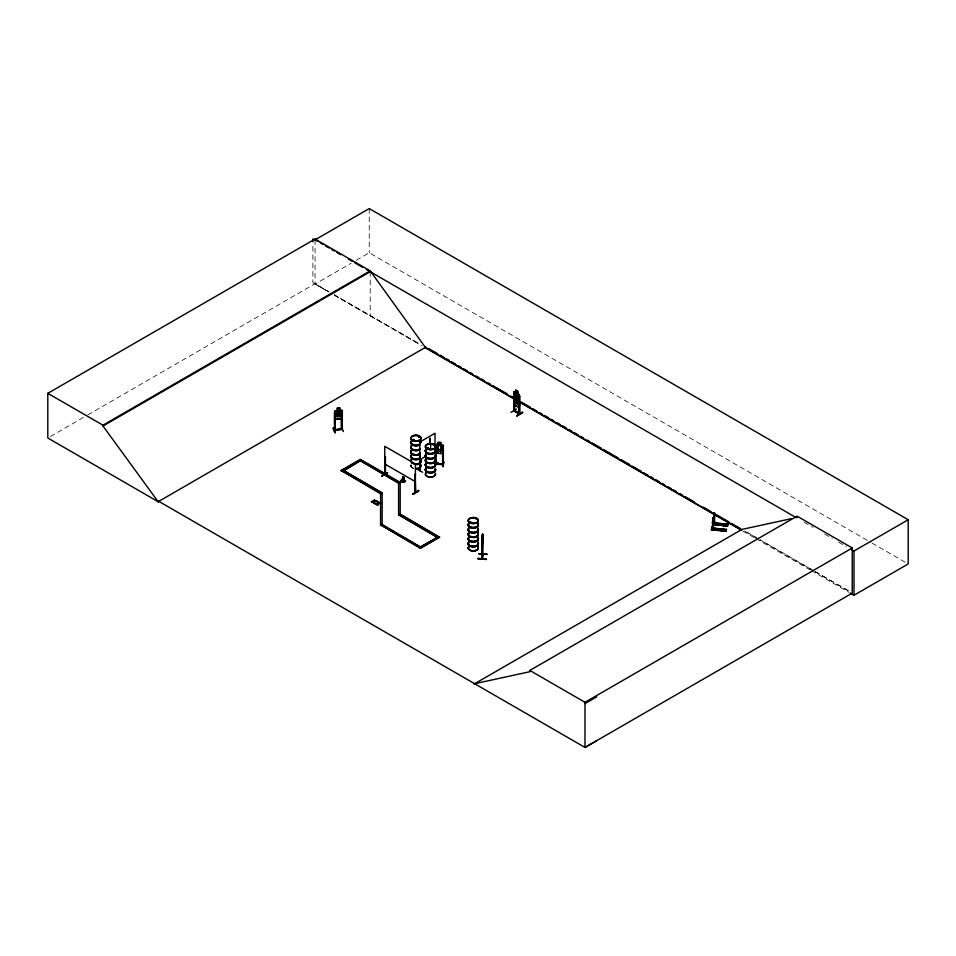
<?xml version="1.0" encoding="UTF-8"?>
<svg xmlns="http://www.w3.org/2000/svg" width="956" height="956" viewBox="0 0 956 956"><rect width="100%" height="100%" fill="white"/><g stroke="black" fill="none" stroke-linecap="round" stroke-linejoin="round"><path stroke-width="0.72" stroke-dasharray="4.78 3.58" d="M410.937 464.951L410.937 466.552L413.362 468.392M429.375 439.151L430.678 442.401M50.381 436.522L86.506 415.657M87.797 414.916L315.05 283.705L329.163 291.855M315.05 239.86L315.05 284.075L351.187 263.223M356.337 260.235L369.243 252.79L870.713 542.315M429.352 439.067L429.447 444.899M430.343 439.139L430.331 442.174L430.427 441.302M429.865 439.927L429.614 443.954M328.972 291.962L312.887 282.713L312.887 243.254M334.122 294.926L418.967 343.718L334.301 294.818M758.622 539.041L744.485 530.903L758.586 539.053M813.903 570.828L759.912 539.77L813.759 570.911M815.181 571.557L849.896 591.525M872.015 543.056L908.2 563.956M804.127 522.227L813.078 527.389M824.586 534.034L832.27 538.467M838.663 542.16L846.335 546.593M815.038 571.64L849.681 591.645M315.05 284.075L329.163 292.225M334.301 295.189L421.966 345.797M742.764 531.01L754.404 537.738M755.706 538.479L810.031 569.848M811.321 570.601L848.832 592.254M429.949 438.362L430.248 439.999L429.949 439.091M429.865 440.656L430.331 442.066M430.32 441.29L430.57 446.882M430.104 440.119L429.937 437.621L429.865 444.719M430.929 443.584L430.929 446.512M430.821 443.572L430.845 449.547M430.32 446.07L430.32 450.061M370.223 271.707L370.223 315.922M369.243 208.575L369.243 252.79M413.41 468.082A5.055 2.916 0 0 1 411.056 464.795M413.41 468.368A5.055 2.916 0 0 1 411.056 465.082"/><path stroke-width="1.43" d="M712.602 527.473L712.005 527.222M713.523 522.155L714.156 522.633L713.296 522.311L713.224 523.769L713.367 522.012L714.992 522.299L714.992 523.063M712.985 521.498L712.985 527.879L713.021 520.626M714.192 523.828L714.502 516.431M714.502 522.801L714.502 514.949M711.909 527.688L711.515 529.815L725.974 531.237M712.519 522.693L712.901 517.901L712.614 518.618M713.128 521.056L713.009 520.279M714.036 517.614L714.479 512.906M714.646 515.977L714.49 513.037M403.05 478.944C402.368 471.846 407.029 484.513 401.962 481.406L403.121 476.614M478.012 558.854C503.848 560.837 460.684 556.619 486.066 559.439M712.447 521.809L712.423 523.028M713.965 516.73L714.048 517.961M482.708 540.212L482.218 544.143L482.051 543.163M482.075 547.382C480.844 547.119 482.9 532.014 482.625 536.197L482.553 533.89L481.955 558.902L482.995 553.608M481.955 539.889L482.541 536.913L482.218 542.399M402.536 481.693L402.918 476.757M711.503 529.827L711.969 527.951L726.476 529.528M713.475 528.13L713.475 527.365L711.85 527.079L711.706 528.835L711.993 527.987L726.333 530.018L726.452 529.277L725.986 530.819M713.188 524.211L727.492 526.194L713.092 524.187L713.487 522.884L728.006 524.414L714.825 523.649M713.379 523.506L713.511 522.92L727.97 524.199L726.5 524.055L726.046 525.597M726.118 530.771L711.658 529.337M435.362 446.368L436.091 446.392L435.339 446.524M436.103 464.281L436.091 446.392M435.446 463.385L443.297 463.959L435.422 463.624L436.044 463.612M442.556 446.691L443.285 446.715L442.556 446.691L442.652 464.353M442.449 464.066L443.273 463.923M443.68 461.784L443.046 466.827L443.739 461.82M714.12 513.551L714.455 512.834M714.013 516.264L714.192 514.232M443.393 451.555L442.437 453.586L436.199 453.299L435.386 445.197L436.235 444.456L438.135 444.624L436.796 445.329L436.796 449.392L438.123 451.196L440.608 451.316L441.935 449.643L441.935 445.58L440.608 444.791L440.704 442.497L438.039 442.365L438.039 444.54M440.644 453.502L440.704 442.497M440.692 444.719L442.449 444.815C445.532 446.488 437.203 442.795 436.271 444.576L435.374 445.257M442.437 453.586L443.273 451.399M416.72 469.038L422.636 472.264M713.152 524.235L727.504 525.74M713.415 523.314L727.91 524.76M713.511 523.016L713.092 524.557M403.014 476.638L402.309 480.247L403.014 480.103M401.962 481.406L403.372 476.733L404.448 481.286M482.278 536.268L482.625 534.022M487.178 554.456L479.159 553.679M482.338 540.773L482.23 558.925L482.218 538.336M483.27 536.639L482.816 554.671M482.302 558.83L483.318 553.644L482.888 554.133M481.967 558.854L482.911 554.301M413.123 439.521L412.693 440.334M413.004 440.262L413.255 439.473L414.032 440.011M413.004 439.772L413.721 440.095L413.255 439.473M413.984 439.939L413.064 440.346M418.477 436.737L419.302 436.868M418.597 436.916L418.967 436.378M428.455 448.173L426.985 448.4L428.479 448.436M427.236 448.256L428.288 448.615L427.774 447.898M433.618 445.066L433.331 445.018M470.149 522.048L470.997 522.346M475.837 519.06L476.674 519.048M402.93 476.685L401.699 480.999M712.985 527.879L712.567 528.895L712.495 523.422M713.009 528.907L711.539 528.764L711.575 529.636M713.475 527.365L711.969 527.342M713.057 523.685L714.562 523.721L714.526 524.605L714.957 523.028M714.992 522.299L713.487 522.263M713.439 528.094L713.009 529.672L713.045 528.788M722.748 523.84L721.29 523.541L720.824 525.083M722.748 523.685L722.294 525.226M725.52 524.115L724.051 523.816L723.596 525.358M725.52 523.96L725.066 525.501M727.504 525.896L727.97 524.199M516.646 395.402L518.307 394.458L517.112 396.274L518.355 399.572L516.67 396.692M519.407 401.006L518.773 402.751L514.507 400.205M519.466 400.97L518.821 402.846L514.4 400.289L513.874 397.756L514.459 400.253M519.466 399.453L514.304 395.832L513.695 396.262L514.28 404.591C523.195 412.49 518.379 398.497 517.566 395.425L515.666 394.35L517.566 395.425M518.75 407.125L519.466 405.296M342.224 416.254L341.364 418.489L335.413 419.337M373.414 502.976L374.549 499.749C374.824 503.011 368.311 501.374 373.963 501.171M373.88 503.238L374.549 501.123L376.915 501.111L374.465 501.804M377.62 503.621L377.608 505.389L378.194 503.585L380.631 503.262L375.218 504.003L377.62 503.991L378.277 501.9L378.265 503.645M373.963 501.541L374.549 499.749M378.277 501.9L377.692 503.693L375.218 504.003M377.142 505.127L377.62 503.991M378.265 503.274L378.743 502.175M334.361 429.758L335.269 429.83M334.361 430.403C339.679 430.415 341.686 429.268 342.248 428.635M510.958 412.383L516.443 408.977M381.874 476.231L387.658 472.623L381.659 476.112M335.257 432.721C332.222 422.229 332.927 431.754 335.353 432.387M483.246 554.755L482.9 553.703M414.916 492.185L415.083 474.331L415.657 492.352L414.808 492.125L415.406 492.436L415.406 463.995L384.766 446.309L384.718 474.774L385.459 474.236M385.543 474.965L384.694 474.092M414.82 491.647C416.649 491.946 413.805 490.631 415.382 492.471M515.702 392.271L513.814 391.96L513.778 410.901L519.466 414.151L519.466 395.163M513.874 410.96L514.627 411.128L514.28 410.542M519.455 413.554C507.995 408.033 519.466 411.606 519.431 414.151M719.701 529.445L720.728 529.672M516.742 396.525C515.917 399.453 513.91 397.17 516.336 395.808L515.153 392.641L516.622 395.222M413.673 439.939L412.908 439.593M419.098 436.426L418.812 436.39M469.85 522.215L470.854 522.096M334.445 429.746C349.346 428.647 338.424 428.192 335.054 430.272L334.516 430.355M335.197 430.463L335.15 412.598L334.445 412.705L334.421 430.559L335.054 430.272M342.224 429.447L341.435 429.352L342.272 429.471L342.224 410.459L335.437 410.757M337.229 408.272L339.727 407.842L339.75 410.064L342.332 410.471L342.332 416.314L341.447 418.597L335.353 419.421L334.552 411.534L337.229 410.447L337.145 408.212L339.75 407.889L339.667 410.148L340.957 410.698L340.957 414.749L339.667 416.685L337.253 417.019L335.95 415.466L335.95 411.403L337.253 410.494M334.576 411.582L335.401 410.686M722.246 524.605L721.684 524.605M427.643 448.448L428.157 448.101M513.874 391.924L514.507 391.578L519.538 395.175M513.754 396.226L514.388 395.88M419.935 452.702L419.887 470.687L420.138 452.809M419.971 470.364L419.684 442.102L435.004 433.259L435.004 446.524M419.947 470.651L419.911 469.731M438.015 463.015L435.709 461.7M514.28 404.591L518.821 407.089M384.969 456.944L385.459 474.881M384.802 474.797L385.483 474.929M415.597 474.63L414.88 474.451M413.028 494.252C430.188 482.768 400.827 501.482 418.74 490.906M158.839 501.386L158.218 501.757L47.8 438.003L47.8 393.334L315.05 239.036L370.223 270.883L425.396 347.41L514.352 398.772M315.05 239.036L315.05 239.86L369.243 208.575L908.2 519.741L908.2 563.956L854.007 595.241L850.135 592.995M47.8 393.334L102.973 425.181L370.223 270.883M596.687 740.757L584.988 747.425L158.768 501.35L158.134 501.709L102.973 426.006L370.223 271.707M158.134 501.709L426.018 347.052M382.149 493.702L380.572 493.702L341.161 470.4L360.304 459.346L399.716 482.099L398.592 483.294L360.304 460.637L398.592 482.744L400.182 482.744L400.182 514.567L399.058 515.2L400.182 514.005L439.581 537.32L420.437 548.374L381.026 525.059L382.149 524.414L420.437 547.083L400.014 535.288M341.161 470.95L360.304 459.896L390.777 477.498M343.551 470.866L361.416 459.991L342.272 471.595M514.041 393.107L514.567 393.406M518.809 394.063L517.65 393.322L517.65 391.147L515.702 390.096L514.818 396.62L515.762 398.903L517.519 399.919L518.463 398.724L517.65 391.147L515.762 390.203L515.822 392.342M519.383 414.139L518.953 396.166L519.67 396.358L519.729 414.067L514.041 410.793L514.041 401.95M519.67 396.358L518.953 396.166M419.684 459.788L426.065 456.108M380.572 493.702L381.683 492.507L380.572 493.153L341.161 470.4M399.716 482.099L398.592 482.744L398.592 514.567L400.182 514.567M519.132 413.697L519.156 406.372M516.754 415.788L522.538 412.132L516.837 415.788M522.824 412.645L517.077 415.956M381.026 525.621L382.149 524.975L385.973 527.186M430.809 541.096L419.325 547.728L438.469 536.675M433.367 539.614L437.191 537.403M381.026 525.059L420.437 547.812L439.581 536.758M474.033 684.09L741.916 529.421L791.269 518.69M474.654 683.719L529.827 671.721L529.827 670.443L797.077 516.144L852.25 547.991L852.25 593.126L584.988 747.425L584.988 702.29L852.25 547.991M797.077 517.423L796.456 517.793L366.375 269.484M851.449 549.545L854.007 551.026L908.2 519.741M584.988 703.58L596.687 696.912M333.309 428.169L335.365 432.757M341.519 429.352L341.447 411.701L342.164 411.594M427.523 448.161L427.774 447.946M471.129 522.562L470.471 522.574M720.621 529.612L719.892 529.72M470.734 522.382L470.197 522.251M442.652 463.708L442.449 464.532M515.726 396.632L514.77 396.824L514.77 400.887L515.726 403.169L517.507 404.173L518.451 402.966L518.451 398.903L517.507 397.636M519.096 413.064L519.431 413.506M343.359 431.562L341.734 426.974M371.49 501.494L376.915 501.482M371.49 501.852L373.892 501.84M374.465 501.434L376.915 501.111M375.218 503.645L377.692 503.322M413.41 440.573A5.055 2.916 0 0 1 413.41 435.506A5.055 2.916 0 0 1 420.987 438.039A5.055 2.916 0 0 1 413.41 440.573L412.729 440.238M470.818 522.777L470.101 522.562M415.083 492.017L415.083 474.331M403.05 482.457L400.6 480.988L403.05 479.518C397.206 480.414 404.448 484.477 405.691 480.88M398.592 514.005L400.182 514.005M380.572 524.414L382.149 524.414M435.362 464.054L443.357 464.568L443.357 445.568M435.339 464.21L443.273 464.568L443.273 445.592M440.608 442.568L438.123 442.497L438.123 453.383M438.123 445.4L440.644 445.604M438.123 449.463L440.608 449.583M482.78 535.025L482.983 541.156M479.123 553.835L487.225 554.313L479.111 553.966M478.048 558.639L486.126 559.224M712.865 518.092L713.128 520.291M712.865 518.272L712.985 519.873M727.588 525.872L713.057 524.462L713.092 523.565M711.646 527.533L711.969 528.381M713.355 528.429L726.393 529.827M713.307 528.728L726.333 529.994M711.539 529.528L726.07 530.939M711.539 529.624L726.034 531.046M342.164 428.647L342.164 429.28M334.457 429.937L334.612 430.582M403.755 480.175L404.579 480.856M514.328 395.915L515.666 396.668M418.74 490.93L412.765 494.049M384.766 474.75L385.292 475.048L385.292 457.362M435.231 461.796L438.171 463.29M315.05 239.86L317.619 241.342M320.188 242.824L322.758 244.306M325.315 245.788L329.163 248.01M331.732 249.492L334.301 250.974M336.87 252.456L340.718 254.678M348.414 259.124L352.262 261.346M354.831 262.828L362.527 267.262M428.599 348.534L437.621 353.744M440.202 355.238L444.074 357.472M446.643 358.954L449.224 360.448M451.806 361.93L455.677 364.164M458.259 365.658L460.828 367.152M463.409 368.634L467.281 370.868M469.862 372.362L472.431 373.844M476.303 376.078L478.884 377.572M481.466 379.054L484.035 380.548M487.907 382.782L490.488 384.264M493.069 385.758L507.254 393.944M511.113 396.178L513.695 397.672M521.426 402.129L530.461 407.34M533.03 408.833L536.902 411.068M539.483 412.55L542.064 414.044M544.645 415.537L548.505 417.76M551.086 419.254L553.667 420.748M557.527 422.97L560.108 424.464M562.69 425.958L566.561 428.192M569.143 429.674L571.712 431.168M574.293 432.65L578.165 434.884M580.746 436.378L583.315 437.86M587.187 440.095L589.768 441.588M592.35 443.07L601.372 448.28M603.953 449.774L618.138 457.96M620.707 459.454L629.741 464.664M632.31 466.146L641.345 471.368M643.914 472.85L647.786 475.084M650.367 476.578L652.948 478.06M655.529 479.554L659.389 481.788M661.97 483.27L664.551 484.764M668.411 486.998L670.993 488.48M673.574 489.974L676.155 491.456M680.027 493.69L682.596 495.184M685.177 496.666L694.199 501.888M703.234 507.098L710.965 511.556M713.546 513.049L729.022 521.976M731.591 523.47L740.625 528.68M519.514 401.747L741.282 529.791M424.548 347.291L512.512 398.078M518.977 401.807L741.474 530.269M384.766 463.995L415.406 481.681M393.334 478.968L399.716 482.649M381.683 492.507L343.395 470.4L381.683 493.057M401.448 515.296L439.581 537.32M399.058 514.651L437.346 537.32L399.058 515.2M377.142 504.756L377.608 505.389M388.53 528.656L397.469 533.818M529.827 670.443L584.988 702.29M334.552 417.366L335.437 419.385M435.386 451.029L436.271 453.216M404.328 480.45L403.336 476.674L403.587 478.992M403.277 476.853L403.97 481.621M403.157 476.877L403.265 481.764M854.007 551.026L854.007 595.241M724.983 529.277L724.529 530.676M724.003 529.182L723.549 530.568M722.533 529.038L722.079 530.425M721.23 528.907L720.776 530.293M719.772 528.764L719.306 530.15M714.562 523.721L714.562 524.33M514.567 402.249L514.424 411.235L514.364 393.525M482.9 535.312L482.9 541.455M482.481 534.631L482.481 535.36M436.175 463.445L436.151 464.246M385.483 457.243L385.352 475.084M341.447 411.701L341.435 429.555M312.887 238.869L312.887 241.796M102.973 425.181L102.973 426.006M435.41 455.164A5.138 2.964 0 0 1 429.782 458.88A5.138 2.964 0 0 1 426.006 454.447M435.35 455.462A5.067 2.928 0 0 1 429.794 459.119A5.067 2.928 0 0 1 426.065 454.757M435.327 459.286A5.043 2.916 0 0 1 429.794 462.919A5.043 2.916 0 0 1 426.089 458.581M435.362 459.549A5.079 2.928 0 0 1 429.794 463.218A5.079 2.928 0 0 1 426.053 458.844M435.41 450.288A5.138 2.964 0 0 1 429.782 453.992A5.138 2.964 0 0 1 426.006 449.571M435.35 454.638A5.067 2.928 0 0 1 429.794 458.306A5.067 2.928 0 0 1 426.065 453.933M435.35 450.587A5.067 2.928 0 0 1 429.794 454.243A5.067 2.928 0 0 1 426.065 449.87M435.41 454.913A5.138 2.964 0 0 1 429.782 458.629A5.138 2.964 0 0 1 426.006 454.196M435.41 450.037A5.138 2.964 0 0 1 429.782 453.742A5.138 2.964 0 0 1 426.006 449.32M435.35 449.762A5.067 2.928 0 0 1 429.794 453.419A5.067 2.928 0 0 1 426.065 449.057M435.41 469.073A5.138 2.964 0 0 1 429.782 472.79A5.138 2.964 0 0 1 426.006 468.356M435.35 469.372A5.067 2.928 0 0 1 429.794 473.029A5.067 2.928 0 0 1 426.065 468.667M435.362 473.292A5.079 2.928 0 0 1 429.794 476.948A5.079 2.928 0 0 1 426.053 472.575M435.494 460.768A5.043 2.916 0 0 1 429.148 463.576A5.043 2.916 0 0 1 426.089 459.31M435.362 473.459A5.079 2.928 0 0 1 429.794 477.128A5.079 2.928 0 0 1 426.053 472.754M435.362 459.752A5.079 2.928 0 0 1 429.794 463.421A5.079 2.928 0 0 1 426.053 459.047M435.41 464.198A5.138 2.964 0 0 1 429.782 467.902A5.138 2.964 0 0 1 426.006 463.481M435.35 468.548A5.067 2.928 0 0 1 429.794 472.204A5.067 2.928 0 0 1 426.065 467.843M435.35 464.497A5.067 2.928 0 0 1 429.794 468.153A5.067 2.928 0 0 1 426.065 463.78M435.41 468.822A5.138 2.964 0 0 1 429.782 472.539A5.138 2.964 0 0 1 426.006 468.105M435.41 463.947A5.138 2.964 0 0 1 429.782 467.651A5.138 2.964 0 0 1 426.006 463.23M435.35 463.672A5.067 2.928 0 0 1 429.794 467.329A5.067 2.928 0 0 1 426.065 462.967M477.749 528.393A5.138 2.964 0 0 1 473.304 532.839A5.138 2.964 0 0 1 468.846 528.393M477.689 528.692A5.067 2.928 0 0 1 473.304 533.078A5.067 2.928 0 0 1 468.906 528.692M477.653 532.516A5.031 2.904 0 0 1 473.304 536.878A5.031 2.904 0 0 1 468.942 532.516M477.677 532.791A5.055 2.916 0 0 1 473.304 537.176A5.055 2.916 0 0 1 468.918 532.791M477.749 523.506A5.138 2.964 0 0 1 473.304 527.963A5.138 2.964 0 0 1 468.846 523.506M477.677 527.879A5.055 2.916 0 0 1 473.304 532.265A5.055 2.916 0 0 1 468.918 527.879M477.677 523.816A5.055 2.916 0 0 1 473.304 528.202A5.055 2.916 0 0 1 468.918 523.816M477.749 528.142A5.138 2.964 0 0 1 473.304 532.588A5.138 2.964 0 0 1 468.846 528.142M477.749 523.255A5.138 2.964 0 0 1 473.304 527.712A5.138 2.964 0 0 1 468.846 523.255M477.677 523.004A5.055 2.916 0 0 1 473.304 527.377A5.055 2.916 0 0 1 468.918 523.004M477.749 542.303A5.138 2.964 0 0 1 473.304 546.748A5.138 2.964 0 0 1 468.846 542.303M477.689 542.602A5.067 2.928 0 0 1 473.304 546.987A5.067 2.928 0 0 1 468.906 542.602M477.653 546.426A5.031 2.904 0 0 1 473.304 550.787A5.031 2.904 0 0 1 468.942 546.426M477.653 533.245A5.031 2.904 0 0 1 473.304 537.595A5.031 2.904 0 0 1 468.942 533.245M477.689 546.521A5.079 2.928 0 0 1 473.304 550.919A5.079 2.928 0 0 1 468.906 546.521M477.677 546.701A5.055 2.916 0 0 1 473.304 551.086A5.055 2.916 0 0 1 468.918 546.701M477.689 532.982A5.079 2.928 0 0 1 473.304 537.38A5.079 2.928 0 0 1 468.906 532.982M477.749 537.415A5.138 2.964 0 0 1 473.304 541.873A5.138 2.964 0 0 1 468.846 537.415M477.677 541.789A5.055 2.916 0 0 1 473.304 546.175A5.055 2.916 0 0 1 468.918 541.789M477.677 537.726A5.055 2.916 0 0 1 473.304 542.112A5.055 2.916 0 0 1 468.918 537.726M477.749 542.052A5.138 2.964 0 0 1 473.304 546.497A5.138 2.964 0 0 1 468.846 542.052M477.749 537.164A5.138 2.964 0 0 1 473.304 541.622A5.138 2.964 0 0 1 468.846 537.164M477.677 536.913A5.055 2.916 0 0 1 473.304 541.287A5.055 2.916 0 0 1 468.918 536.913M420.389 449.033A5.138 2.964 0 0 1 413.362 450.121A5.138 2.964 0 0 1 411.486 446.07M419.517 449.906A5.067 2.928 0 0 1 412.849 450.156A5.067 2.928 0 0 1 411.546 446.368M420.329 453.216A5.079 2.928 0 0 1 413.398 454.291A5.079 2.928 0 0 1 411.534 450.288M420.329 453.395A5.079 2.928 0 0 1 413.398 454.459A5.079 2.928 0 0 1 411.534 450.455M420.389 444.158A5.138 2.964 0 0 1 413.362 445.245A5.138 2.964 0 0 1 411.486 441.194M420.389 441.194A5.138 2.964 0 0 1 420.891 441.899M420.317 448.472A5.055 2.916 0 0 1 413.41 449.547A5.055 2.916 0 0 1 411.558 445.556M420.317 444.421A5.055 2.916 0 0 1 413.41 445.484A5.055 2.916 0 0 1 411.558 441.493M420.317 441.493A5.055 2.916 0 0 1 420.819 442.198M420.389 448.782A5.138 2.964 0 0 1 413.362 449.87A5.138 2.964 0 0 1 411.486 445.819M420.389 443.907A5.138 2.964 0 0 1 413.362 444.994A5.138 2.964 0 0 1 411.486 440.943M420.389 440.943A5.138 2.964 0 0 1 421.07 442.425M420.317 443.596A5.067 2.928 0 0 1 413.398 444.671A5.067 2.928 0 0 1 411.546 440.68M420.317 440.68A5.067 2.928 0 0 1 420.999 442.138M420.389 459.979A5.138 2.964 0 0 1 415.932 464.425M410.793 461.461A5.138 2.964 0 0 1 411.486 459.979M420.317 460.29A5.055 2.916 0 0 1 415.932 464.664M411.056 460.995A5.055 2.916 0 0 1 411.558 460.29M420.293 453.825A5.031 2.904 0 0 1 413.422 454.889A5.031 2.904 0 0 1 411.57 450.921M420.329 453.586A5.079 2.928 0 0 1 413.398 454.662A5.079 2.928 0 0 1 411.534 450.658M419.565 458.677A5.138 2.964 0 0 1 412.813 458.94A5.138 2.964 0 0 1 411.486 455.104M420.317 459.466A5.055 2.916 0 0 1 419.505 462.991A5.055 2.916 0 0 1 413.41 463.457M412.359 462.991A5.055 2.916 0 0 1 411.056 461.688M410.877 460.923A5.055 2.916 0 0 1 411.558 459.466M420.317 458.33A5.055 2.916 0 0 1 413.41 459.394A5.055 2.916 0 0 1 411.558 455.403M420.389 459.728A5.138 2.964 0 0 1 419.565 463.313A5.138 2.964 0 0 1 413.362 463.78M412.299 463.313A5.138 2.964 0 0 1 411.486 462.692M410.793 461.21A5.138 2.964 0 0 1 411.486 459.728M420.389 457.816A5.138 2.964 0 0 1 413.362 458.904A5.138 2.964 0 0 1 411.486 454.853M420.317 457.506A5.067 2.928 0 0 1 413.398 458.581A5.067 2.928 0 0 1 411.546 454.59M420.305 464.09A5.043 2.916 0 0 1 415.932 468.464M420.329 464.365A5.079 2.928 0 0 1 415.932 468.763M482.206 538.909L482.206 544.036L482.493 540.606C482.971 546.27 482.804 529.397 482.505 539.602L482.206 538.909M518.2 403.85L516.539 400.875C515.917 403.862 513.468 401.52 516.132 400.17L514.937 397.015L516.503 399.883C517.196 397.003 519.466 399.453 516.921 400.624L518.2 403.85M340.695 415.645L339.858 415.836L338.436 413.936L336.189 416.374L337.886 413.542L336.261 411.283L338.4 412.98L340.599 410.662L338.95 413.398L340.695 415.645M339.237 408.403L337.683 408.618L337.683 409.347L339.237 409.12L339.237 408.403M339.667 410.877L337.253 411.223L337.253 415.286L339.667 414.94L339.667 410.877M382.149 493.153L380.572 493.153L380.572 524.975L382.149 524.975L382.149 493.153M440.166 442.951L438.565 442.879L438.565 443.608L440.166 443.68L440.166 442.951M517.184 395.653L516.037 395.007L517.184 396.37L517.184 395.653M517.507 398.365L515.726 397.361L515.726 401.424L517.507 402.428L517.507 398.365M517.208 391.398L516.073 390.741L517.208 392.115L517.208 391.398M517.519 394.111L515.762 393.095L515.762 397.158L517.519 398.174L517.519 394.111M427.918 448.985A5.067 2.928 0 0 0 435.518 446.452A5.067 2.928 0 0 0 427.918 443.919A5.067 2.928 0 0 0 427.918 448.985M427.93 449.38A5.043 2.916 0 0 0 435.494 446.858A5.043 2.916 0 0 0 427.93 444.325A5.043 2.916 0 0 0 427.93 449.38M427.918 449.141A5.079 2.928 0 0 0 435.53 446.607A5.079 2.928 0 0 0 427.918 444.062A5.079 2.928 0 0 0 427.918 449.141M470.77 522.884A5.055 2.916 0 0 0 478.359 520.363A5.055 2.916 0 0 0 470.77 517.829A5.055 2.916 0 0 0 470.77 522.884M469.743 522.836A5.031 2.904 0 0 0 478.167 521.534A5.031 2.904 0 0 0 471.989 517.973A5.031 2.904 0 0 0 469.743 522.836M470.758 523.063A5.079 2.928 0 0 0 478.37 520.53A5.079 2.928 0 0 0 470.758 517.985A5.079 2.928 0 0 0 470.758 523.063M413.41 440.991A5.043 2.916 0 0 0 420.975 438.469A5.043 2.916 0 0 0 413.41 435.948A5.043 2.916 0 0 0 413.41 440.991M413.398 440.752A5.079 2.928 0 0 0 421.01 438.207A5.079 2.928 0 0 0 413.398 435.673A5.079 2.928 0 0 0 413.398 440.752"/></g></svg>
